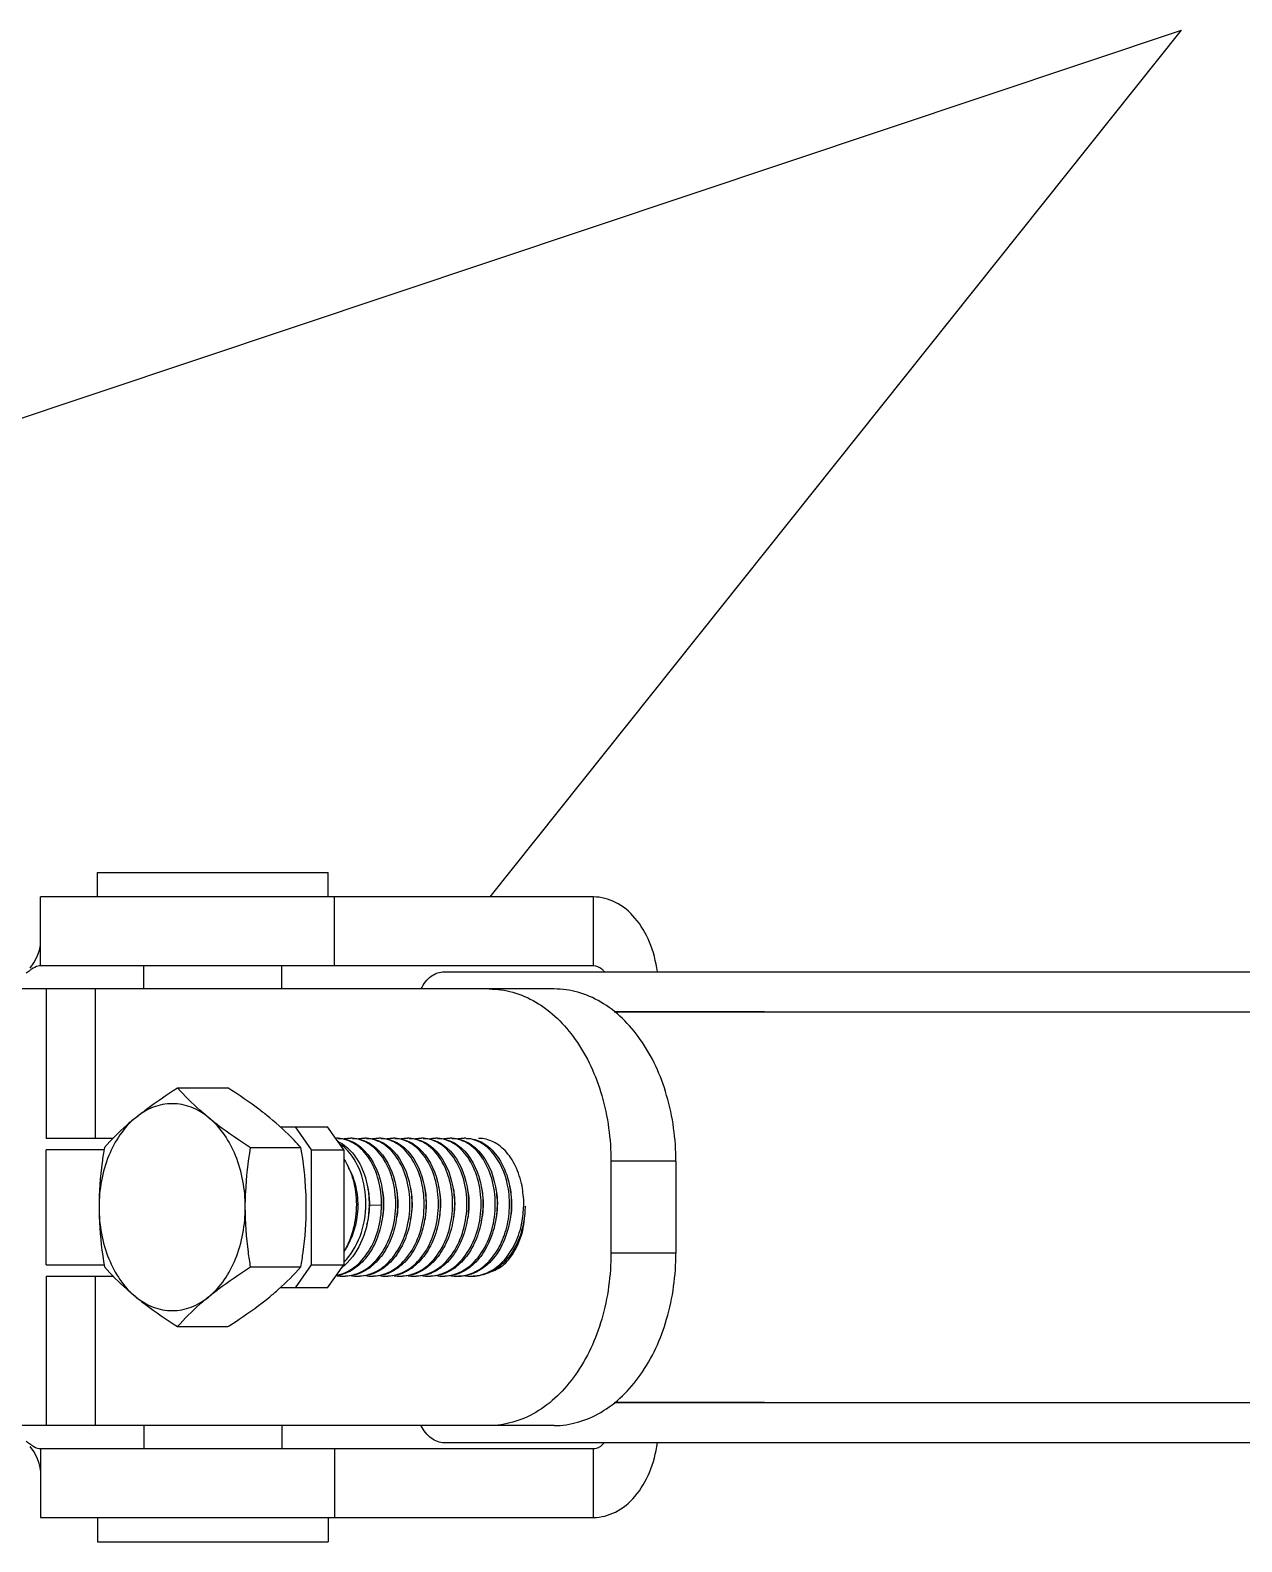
# Model space of a CAD drawing. Extents: x 27938 to 1507990, y 110129 to 923079.
# Drawn here: x 670192 to 671055, y 357955 to 359031 of the extents above; entities that cross this region are included whole.
import ezdxf

# ---------------------------------------------------------------- set-up
doc = ezdxf.new("R2010")
doc.units = 0
doc.header["$LTSCALE"] = 1000
doc.header["$MEASUREMENT"] = 0
doc.styles.get("Standard").update_dxf_attribs({"font": 'gbenor.shx', "bigfont": 'gbcbig.shx'})
doc.dimstyles.get("Standard").update_dxf_attribs({"dimtxt": 0.18, "dimasz": 0.18, "dimexe": 0.18, "dimexo": 0.0625, "dimgap": 0.09, "dimtad": 0, "dimtih": 1, "dimtoh": 1, "dimdec": 4, "dimzin": 0, "dimdsep": 46, "dimtxsty": 'Standard', "dimcen": 0.09, "dimadec": 0, "dimazin": 0, "dimtfac": 1, "dimtdec": 4, "dimtofl": 0, "dimtmove": 0, "dimatfit": 3, "dimfxl": 1, "dimtolj": 1, "dimtzin": 0, "dimarcsym": 0})

msp = doc.modelspace()

# ---------------------------------------------------------------- linework, layer by layer
for p, q in [((670240.3, 358413.7), (670240.3, 358431)), ((670240.3, 358431), (670404.5, 358431)), ((670404.5, 358413.7), (670404.5, 358431)), ((670199.7, 358364.6), (670199.7, 358413.7)), ((670593.4, 358413.7), (670199.7, 358413.7)), ((670409.1, 358364.6), (670409.1, 358413.7)), ((670593.4, 358364.6), (670593.4, 358413.7)), ((670593.4, 358364.6), (670199.7, 358364.6)), ((670273.3, 358348.2), (670273.3, 358364.6)), ((670371.5, 358348.2), (670371.5, 358364.6)), ((670487.2, 358360.5), (672941, 358360.5)), ((670519, 358348.2), (670144, 358348.2)), ((670203.8, 358348.2), (670203.8, 358241.9)), ((670238.6, 358348.2), (670238.6, 358241.9)), ((670565.3, 358348.2), (670519, 358348.2)), ((670608.1, 358331.9), (672656.6, 358331.9)), ((670715, 358331.9), (670608.5, 358331.9)), ((670297.2, 358277.9), (670333.1, 358277.9)), ((670251.4, 358241.9), (670203.8, 358241.9)), ((670370.4, 358250.1), (670404, 358250.1)), ((670380.9, 358250.1), (670392.4, 358233.8)), ((670415.6, 358233.8), (670404, 358250.1)), ((670203.8, 358152), (670203.8, 358233.8)), ((670245, 358233.8), (670203.8, 358233.8)), ((670349.3, 358235.4), (670385.1, 358235.4)), ((670392.4, 358233.8), (670392.4, 358152)), ((670392.4, 358233.8), (670415.6, 358233.8)), ((670415.6, 358233.8), (670415.6, 358152)), ((670605.7, 358225.6), (670605.7, 358160.2)), ((670652, 358225.6), (670605.7, 358225.6)), ((670652, 358225.6), (670652, 358160.2)), ((670433.8, 358194.1), (670433.6, 358194.1)), ((670442.5, 358194.3), (670433.8, 358194.1)), ((670652, 358160.2), (670605.7, 358160.2)), ((670203.8, 358152), (670245, 358152)), ((670349.3, 358150.4), (670385.1, 358150.4)), ((670392.4, 358152), (670380.9, 358135.6)), ((670392.4, 358152), (670415.6, 358152)), ((670404, 358135.6), (670415.6, 358152)), ((670529, 358153.1), (670529, 358153.1)), ((670203.8, 358143.8), (670203.8, 358037.5)), ((670203.8, 358143.8), (670251.4, 358143.8)), ((670238.6, 358143.8), (670238.6, 358037.5)), ((670404, 358135.6), (670370.4, 358135.6)), ((670297.2, 358107.9), (670333.1, 358107.9)), ((670608.1, 358053.9), (672656.6, 358053.9)), ((670715, 358053.9), (670608.5, 358053.9)), ((670519, 358037.5), (670144, 358037.5)), ((670273.3, 358037.5), (670273.3, 358021.1)), ((670371.5, 358037.5), (670371.5, 358021.1)), ((670565.3, 358037.5), (670519, 358037.5)), ((670199.7, 358021.1), (670199.7, 357972.1)), ((670199.7, 358021.1), (670593.4, 358021.1)), ((670409.1, 358021.1), (670409.1, 357972.1)), ((672941, 358025.2), (670487.2, 358025.2)), ((670593.4, 357972.1), (670593.4, 358021.1)), ((670199.7, 357972.1), (670593.4, 357972.1)), ((670240.3, 357972.1), (670240.3, 357954.8)), ((670404.5, 357972.1), (670404.5, 357954.8)), ((670240.3, 357954.8), (670404.5, 357954.8))]:
    msp.add_line(p, q)
for points in [[(670192.4, 358363.1), (670194.9, 358366.8), (670197.3, 358371.3), (670198.7, 358375.1), (670199.5, 358378), (670199.7, 358379.8), (670199.7, 358380.2)], [(670199.7, 358005.5), (670199.7, 358006), (670199.5, 358007.7), (670198.7, 358010.6), (670197.3, 358014.5), (670194.9, 358019), (670192.4, 358022.7)]]:
    msp.add_lwpolyline(points)
for centre, radius, start, end in [((670209.7, 358337.8), 29.3, 123.7883, 124.1887), ((670410.3, 358219.7), 22.2, 90.0002, 91.1523), ((670410.3, 358219.7), 22.3, 86.7942, 89.9978), ((670420.4, 358219.3), 22.6, 90.048, 101.3296), ((670420.4, 358219.7), 22.3, 86.7948, 89.9978), ((670430.5, 358219.3), 22.6, 90.0486, 101.3889), ((670430.5, 358219.7), 22.3, 86.7953, 89.9977), ((670440.6, 358219.3), 22.6, 90.0485, 101.3698), ((670440.6, 358219.7), 22.3, 86.7955, 89.9977), ((670450.8, 358219.3), 22.6, 90.0482, 101.3466), ((670450.7, 358219.7), 22.3, 86.7949, 89.9977), ((670460.9, 358219.3), 22.6, 90.0488, 101.4019), ((670460.9, 358219.7), 22.3, 86.7954, 89.9977), ((670471, 358219.3), 22.6, 90.0485, 101.3836), ((670471, 358219.7), 22.3, 86.7954, 89.9977), ((670481.1, 358219.3), 22.6, 90.0523, 102.1493), ((670481.1, 358219.7), 22.3, 86.795, 89.9977), ((670491.2, 358219.3), 22.6, 90.0489, 101.4175), ((670491.2, 358219.7), 22.3, 86.7955, 89.9977), ((670501.4, 358219.3), 22.6, 90.0481, 101.3388), ((670501.3, 358219.7), 22.3, 86.795, 89.9978), ((670476.8, 358195.3), 66.8, 4.1257, 9.4027), ((670474.6, 358195.1), 69.1, 358.1063, 4.1306), ((670364.4, 358195.2), 69.2, 359.1399, 359.3167), ((670375.7, 358195.1), 58.1, 358.9629, 359.1986), ((670475, 358195.1), 68.6, 347.2993, 358.0279), ((670474.3, 358195.1), 69.3, 357.9987, 358.1134), ((670475.7, 358195.1), 69.2, 351.1719, 358.0614), ((670475.7, 358195.1), 69.2, 358.0532, 358.7181), ((670407, 358195), 57.1, 348.7877, 350.256), ((670457.8, 358194.9), 57, 347.8843, 350.3195), ((670467.8, 358195), 57.1, 349.0131, 350.0068), ((670478.3, 358194.7), 66.6, 344.3304, 351.1869), ((670477.4, 358189.4), 66.9, 348.6166, 355.814), ((670480.5, 358194.1), 64.3, 344.0044, 344.2949), ((670392, 358179.5), 36.9, 307.5195, 310.6239), ((670415.3, 358170.9), 27.1, 260.5385, 269.971), ((670415.3, 358170.6), 26.8, 270.0015, 272.6678), ((670425.5, 358170.9), 27.1, 260.5775, 269.9713), ((670425.4, 358170.6), 26.8, 270.0015, 272.6681), ((670435.6, 358170.9), 27.1, 260.4983, 269.9708), ((670435.6, 358170.6), 26.8, 270.0015, 272.6677), ((670445.7, 358170.9), 27.1, 260.3354, 269.9695), ((670445.7, 358170.6), 26.8, 270.0015, 272.668), ((670455.8, 358170.9), 27.1, 260.555, 269.9711), ((670455.8, 358170.6), 26.8, 270.0015, 272.6678), ((670465.9, 358170.9), 27.1, 260.5143, 269.9708), ((670465.9, 358170.6), 26.8, 270.0015, 272.6677), ((670476.1, 358170.9), 27.1, 260.5593, 269.9712), ((670476, 358170.6), 26.8, 270.0015, 272.668), ((670486.2, 358170.9), 27.1, 260.4778, 269.9708), ((670486.2, 358170.6), 26.8, 270.0015, 272.6677), ((670496.3, 358170.9), 27.1, 260.5247, 269.9709), ((670496.3, 358170.6), 26.8, 270.0015, 272.6677), ((670506.4, 358170.9), 27.1, 260.5751, 269.9713), ((670506.4, 358170.6), 26.8, 270.0015, 272.6681), ((670209.7, 358047.9), 29.3, 235.8113, 236.2117)]:
    msp.add_arc(centre, radius, start, end)
for points, knots in [([(670638.8, 358360.5), (670637.8, 358367.7), (670634.3, 358381.4), (670624.2, 358398.8), (670610.1, 358410.7), (670598.7, 358413.7), (670593.4, 358413.7)], [0, 0, 0, 0, 0.287892, 0.552013, 0.786654, 1, 1, 1, 1]), ([(670193.2, 358362.1), (670192.9, 358361.9), (670191.7, 358361), (670190.5, 358360.1), (670189.6, 358359.4)], [0, 0, 0, 0, 0.231104, 1, 1, 1, 1]), ([(670199.7, 358364.6), (670199.2, 358364.6), (670196.9, 358364.4), (670194.9, 358363.2), (670193.4, 358362.2)], [0, 0, 0, 0, 0.222245, 1, 1, 1, 1]), ([(670470.6, 358348.3), (670472.3, 358351.8), (670476.7, 358357.8), (670483.9, 358360.5), (670487.2, 358360.5)], [0, 0, 0, 0, 0.538137, 1, 1, 1, 1]), ([(670600.9, 358360.6), (670600.4, 358361.2), (670598.4, 358363.3), (670595.5, 358364.6), (670593.4, 358364.6)], [0, 0, 0, 0, 0.274002, 1, 1, 1, 1]), ([(670519, 358348.2), (670524.7, 358348.2), (670536.4, 358346.6), (670559, 358336.7), (670583.5, 358312.2), (670601.6, 358272), (670605.7, 358241.4), (670605.7, 358225.6)], [0, 0, 0, 0, 0.103597, 0.210948, 0.445697, 0.712571, 1, 1, 1, 1]), ([(670652, 358225.6), (670652, 358241.4), (670647.8, 358272), (670629.8, 358312.2), (670605.3, 358336.7), (670582.6, 358346.6), (670571, 358348.2), (670565.3, 358348.2)], [0, 0, 0, 0, 0.287429, 0.554303, 0.789052, 0.896403, 1, 1, 1, 1]), ([(670267.5, 358256.6), (670269.7, 358258.4), (670279.3, 358266), (670289.4, 358272.8), (670297.2, 358277.9)], [0, 0, 0, 0, 0.237123, 1, 1, 1, 1]), ([(670319.5, 358256.6), (670317.4, 358258.4), (670309.5, 358265), (670302.2, 358272.3), (670297.2, 358277.9)], [0, 0, 0, 0, 0.268858, 1, 1, 1, 1]), ([(670362.9, 358256.6), (670360.6, 358258.4), (670351, 358266), (670340.9, 358272.8), (670333.1, 358277.9)], [0, 0, 0, 0, 0.237123, 1, 1, 1, 1]), ([(670319.5, 358256.6), (670315.8, 358259.7), (670307.5, 358264.7), (670293.5, 358267.4), (670279.4, 358264.7), (670271.2, 358259.7), (670267.5, 358256.6)], [0, 0, 0, 0, 0.257487, 0.5, 0.742513, 1, 1, 1, 1]), ([(670267.5, 358256.6), (670258.9, 358249.7), (670245.5, 358229), (670241.4, 358205.4), (670241.4, 358192.9)], [0, 0, 0, 0, 0.468341, 1, 1, 1, 1]), ([(670267.5, 358256.6), (670265.3, 358254.9), (670257.5, 358248.2), (670250.2, 358241), (670245.2, 358235.4)], [0, 0, 0, 0, 0.268858, 1, 1, 1, 1]), ([(670319.5, 358256.6), (670321.7, 358254.8), (670331.3, 358247.3), (670341.5, 358240.4), (670349.3, 358235.4)], [0, 0, 0, 0, 0.237123, 1, 1, 1, 1]), ([(670345.5, 358192.9), (670345.5, 358205.4), (670341.5, 358229), (670328, 358249.7), (670319.5, 358256.6)], [0, 0, 0, 0, 0.531659, 1, 1, 1, 1]), ([(670385.1, 358235.4), (670383.5, 358237.1), (670376.6, 358244.7), (670369, 358251.6), (670362.9, 358256.6)], [0, 0, 0, 0, 0.2325, 1, 1, 1, 1]), ([(670411.5, 358241.9), (670414.5, 358241.9), (670420.7, 358240.7), (670425.9, 358237.2), (670428.3, 358235.1)], [0, 0, 0, 0, 0.482388, 1, 1, 1, 1]), ([(670421.7, 358241.9), (670424.6, 358241.9), (670430.8, 358240.7), (670436, 358237.2), (670438.4, 358235.1)], [0, 0, 0, 0, 0.482394, 1, 1, 1, 1]), ([(670431.8, 358241.9), (670434.7, 358241.9), (670440.9, 358240.7), (670446.2, 358237.2), (670448.6, 358235.1)], [0, 0, 0, 0, 0.48237, 1, 1, 1, 1]), ([(670441.9, 358241.9), (670444.9, 358241.9), (670451, 358240.7), (670456.3, 358237.2), (670458.7, 358235.1)], [0, 0, 0, 0, 0.482394, 1, 1, 1, 1]), ([(670452, 358241.9), (670455, 358241.9), (670461.2, 358240.7), (670466.4, 358237.2), (670468.8, 358235.1)], [0, 0, 0, 0, 0.482382, 1, 1, 1, 1]), ([(670462.1, 358241.9), (670465.1, 358241.9), (670471.3, 358240.7), (670476.5, 358237.2), (670478.9, 358235.1)], [0, 0, 0, 0, 0.482371, 1, 1, 1, 1]), ([(670472.2, 358241.9), (670475.2, 358241.9), (670481.4, 358240.7), (670486.6, 358237.2), (670489, 358235.1)], [0, 0, 0, 0, 0.482397, 1, 1, 1, 1]), ([(670482.4, 358241.9), (670485.3, 358241.9), (670491.5, 358240.7), (670496.8, 358237.2), (670499.2, 358235.1)], [0, 0, 0, 0, 0.482371, 1, 1, 1, 1]), ([(670492.5, 358241.9), (670495.4, 358241.9), (670501.6, 358240.7), (670506.9, 358237.2), (670509.3, 358235.1)], [0, 0, 0, 0, 0.48238, 1, 1, 1, 1]), ([(670502.6, 358241.9), (670504.8, 358241.9), (670509.2, 358241.3), (670517.9, 358237.3), (670527.2, 358227.4), (670533.7, 358211.4), (670535.6, 358192.8), (670532.5, 358174.2), (670524.6, 358158.1), (670512.6, 358146.7), (670502.3, 358143.8), (670497.5, 358143.8)], [0, 0, 0, 0, 0.049449, 0.100956, 0.214949, 0.346477, 0.489675, 0.634208, 0.769827, 0.890789, 1, 1, 1, 1]), ([(670542.8, 358206.2), (670541.9, 358211.1), (670539.3, 358220.4), (670532.3, 358232.1), (670522.7, 358240), (670515.1, 358241.9), (670511.5, 358241.9)], [0, 0, 0, 0, 0.291651, 0.555731, 0.788679, 1, 1, 1, 1]), ([(670245.2, 358235.4), (670244.6, 358231.9), (670242.5, 358217.8), (670241.4, 358203.6), (670241.4, 358192.9)], [0, 0, 0, 0, 0.248681, 1, 1, 1, 1]), ([(670345.5, 358192.9), (670345.5, 358196.5), (670345.9, 358210.7), (670347.5, 358224.9), (670349.3, 358235.4)], [0, 0, 0, 0, 0.251248, 1, 1, 1, 1]), ([(670388.9, 358192.9), (670388.9, 358196.5), (670388.6, 358210.7), (670386.9, 358224.9), (670385.1, 358235.4)], [0, 0, 0, 0, 0.251248, 1, 1, 1, 1]), ([(670428.3, 358235.1), (670434.9, 358229.3), (670441.6, 358216.2), (670444.2, 358197.6), (670443.1, 358182.4), (670438.8, 358168.1), (670431.5, 358156.1), (670421.8, 358147.5), (670413.9, 358144.6), (670410.1, 358144.1)], [0, 0, 0, 0, 0.238806, 0.375378, 0.515068, 0.651187, 0.778286, 0.893865, 1, 1, 1, 1]), ([(670442.5, 358194.3), (670442.5, 358200.3), (670441.2, 358212), (670434.8, 358227.3), (670424.7, 358238.4), (670415.7, 358241.7), (670411.5, 358241.9)], [0, 0, 0, 0, 0.291821, 0.560232, 0.794326, 1, 1, 1, 1]), ([(670411.6, 358239.6), (670412.1, 358239.3), (670414.5, 358238.1), (670416.7, 358236.5), (670418.2, 358235.1)], [0, 0, 0, 0, 0.243018, 1, 1, 1, 1]), ([(670415.6, 358153.7), (670420.8, 358158.8), (670428.7, 358172.3), (670432.6, 358195.1), (670429.1, 358217.4), (670421.5, 358230.3), (670416.6, 358234.8)], [0, 0, 0, 0, 0.245715, 0.512956, 0.773315, 1, 1, 1, 1]), ([(670416.6, 358143.8), (670421.3, 358144.1), (670431.2, 358147.3), (670442.7, 358158.7), (670450.3, 358174.5), (670453.4, 358192.7), (670451.6, 358210.9), (670445.3, 358226.7), (670435.1, 358238.2), (670426, 358241.7), (670421.6, 358241.9)], [0, 0, 0, 0, 0.109411, 0.23076, 0.366314, 0.510391, 0.653213, 0.784895, 0.899597, 1, 1, 1, 1]), ([(670438.4, 358235.1), (670445.3, 358229.1), (670452.1, 358215.2), (670454.4, 358195.7), (670452.8, 358180), (670447.7, 358165.5), (670439.6, 358153.7), (670428.9, 358145.7), (670420.6, 358143.8), (670416.6, 358143.8)], [0, 0, 0, 0, 0.241302, 0.379446, 0.520006, 0.655788, 0.781304, 0.89482, 1, 1, 1, 1]), ([(670418.2, 358235.1), (670420.7, 358232.9), (670430.3, 358221.5), (670433.7, 358205.8), (670433.6, 358194.3)], [0, 0, 0, 0, 0.224306, 1, 1, 1, 1]), ([(670426.7, 358143.8), (670431.4, 358144.1), (670441.3, 358147.3), (670452.8, 358158.7), (670460.4, 358174.5), (670463.5, 358192.7), (670461.7, 358210.9), (670455.4, 358226.7), (670445.3, 358238.2), (670436.1, 358241.7), (670431.8, 358241.9)], [0, 0, 0, 0, 0.109411, 0.23076, 0.366309, 0.510386, 0.653207, 0.784895, 0.899597, 1, 1, 1, 1]), ([(670448.6, 358235.1), (670455.4, 358229.1), (670462.2, 358215.2), (670464.6, 358195.7), (670462.9, 358180), (670457.8, 358165.5), (670449.7, 358153.7), (670439, 358145.7), (670430.7, 358143.8), (670426.7, 358143.8)], [0, 0, 0, 0, 0.241317, 0.379461, 0.520014, 0.655792, 0.781306, 0.894819, 1, 1, 1, 1]), ([(670436.8, 358143.8), (670441.5, 358144.1), (670451.4, 358147.3), (670462.9, 358158.7), (670470.6, 358174.5), (670473.6, 358192.7), (670471.8, 358210.9), (670465.5, 358226.7), (670455.4, 358238.2), (670446.2, 358241.7), (670441.9, 358241.9)], [0, 0, 0, 0, 0.109414, 0.230763, 0.366316, 0.510389, 0.653208, 0.784892, 0.899594, 1, 1, 1, 1]), ([(670458.7, 358235.1), (670465.5, 358229.1), (670472.4, 358215.2), (670474.7, 358195.7), (670473, 358180), (670468, 358165.5), (670459.8, 358153.7), (670449.2, 358145.7), (670440.8, 358143.8), (670436.8, 358143.8)], [0, 0, 0, 0, 0.24129, 0.379435, 0.519998, 0.655783, 0.781305, 0.89482, 1, 1, 1, 1]), ([(670446.9, 358143.8), (670451.6, 358144.1), (670461.6, 358147.3), (670473.1, 358158.7), (670480.7, 358174.5), (670483.7, 358192.7), (670482, 358210.9), (670475.7, 358226.7), (670465.5, 358238.2), (670456.3, 358241.7), (670452, 358241.9)], [0, 0, 0, 0, 0.109411, 0.230759, 0.366311, 0.510389, 0.653212, 0.784896, 0.899598, 1, 1, 1, 1]), ([(670468.8, 358235.1), (670475.6, 358229.1), (670482.5, 358215.2), (670484.8, 358195.7), (670483.2, 358180), (670478.1, 358165.5), (670469.9, 358153.7), (670459.3, 358145.7), (670450.9, 358143.8), (670446.9, 358143.8)], [0, 0, 0, 0, 0.241312, 0.379455, 0.520012, 0.655791, 0.781305, 0.89482, 1, 1, 1, 1]), ([(670457.1, 358143.8), (670461.8, 358144.1), (670471.7, 358147.3), (670483.2, 358158.7), (670490.8, 358174.5), (670493.8, 358192.7), (670492.1, 358210.9), (670485.8, 358226.7), (670475.6, 358238.2), (670466.4, 358241.7), (670462.1, 358241.9)], [0, 0, 0, 0, 0.109413, 0.230762, 0.36631, 0.510386, 0.653205, 0.784893, 0.899595, 1, 1, 1, 1]), ([(670478.9, 358235.1), (670485.7, 358229.1), (670492.6, 358215.2), (670494.9, 358195.7), (670493.3, 358180), (670488.2, 358165.5), (670480, 358153.7), (670469.4, 358145.7), (670461, 358143.8), (670457.1, 358143.8)], [0, 0, 0, 0, 0.241314, 0.379459, 0.520012, 0.655791, 0.781307, 0.89482, 1, 1, 1, 1]), ([(670467.2, 358143.8), (670471.9, 358144.1), (670481.8, 358147.3), (670493.3, 358158.7), (670500.9, 358174.5), (670504, 358192.7), (670502.2, 358210.9), (670495.9, 358226.7), (670485.7, 358238.2), (670476.6, 358241.7), (670472.2, 358241.9)], [0, 0, 0, 0, 0.109413, 0.230763, 0.366317, 0.51039, 0.65321, 0.784893, 0.899595, 1, 1, 1, 1]), ([(670489, 358235.1), (670495.9, 358229.1), (670502.7, 358215.2), (670505, 358195.7), (670503.4, 358180), (670498.3, 358165.5), (670490.2, 358153.7), (670479.5, 358145.7), (670471.2, 358143.8), (670467.2, 358143.8)], [0, 0, 0, 0, 0.241291, 0.379436, 0.519999, 0.655783, 0.781305, 0.89482, 1, 1, 1, 1]), ([(670477.3, 358143.8), (670482, 358144.1), (670491.9, 358147.3), (670503.4, 358158.7), (670511, 358174.5), (670514.1, 358192.7), (670512.3, 358210.9), (670506, 358226.7), (670495.9, 358238.2), (670486.7, 358241.7), (670482.3, 358241.9)], [0, 0, 0, 0, 0.10941, 0.230759, 0.36631, 0.510388, 0.653211, 0.784896, 0.899598, 1, 1, 1, 1]), ([(670499.2, 358235.1), (670506, 358229.1), (670512.8, 358215.2), (670515.2, 358195.7), (670513.5, 358180), (670508.4, 358165.5), (670500.3, 358153.7), (670489.6, 358145.7), (670481.3, 358143.8), (670477.3, 358143.8)], [0, 0, 0, 0, 0.241321, 0.379464, 0.520018, 0.655795, 0.781306, 0.894819, 1, 1, 1, 1]), ([(670487.4, 358143.8), (670492.1, 358144.1), (670502, 358147.3), (670513.5, 358158.7), (670521.2, 358174.5), (670524.2, 358192.7), (670522.4, 358210.9), (670516.1, 358226.7), (670506, 358238.2), (670496.8, 358241.7), (670492.5, 358241.9)], [0, 0, 0, 0, 0.109414, 0.230762, 0.366312, 0.510386, 0.653204, 0.784891, 0.899595, 1, 1, 1, 1]), ([(670509.3, 358235.1), (670516.1, 358229.1), (670522.9, 358215.2), (670525.3, 358195.7), (670523.6, 358180), (670518.5, 358165.5), (670510.4, 358153.7), (670499.7, 358145.7), (670491.4, 358143.8), (670487.4, 358143.8)], [0, 0, 0, 0, 0.241301, 0.379446, 0.520004, 0.655787, 0.781306, 0.894819, 1, 1, 1, 1]), ([(670497.5, 358143.8), (670501.5, 358144), (670509.6, 358146.3), (670519.9, 358154.4), (670527.8, 358166.3), (670532.6, 358180.6), (670534.1, 358196.1), (670531.7, 358215.3), (670525, 358228.9), (670518.4, 358234.9)], [0, 0, 0, 0, 0.105385, 0.219488, 0.34542, 0.481197, 0.621395, 0.759049, 1, 1, 1, 1]), ([(670518.4, 358234.9), (670516.1, 358236.9), (670511.2, 358240.3), (670505.4, 358241.7), (670502.6, 358241.9)], [0, 0, 0, 0, 0.517722, 1, 1, 1, 1]), ([(670415.7, 358227.1), (670418.6, 358222.6), (670423.1, 358212), (670426, 358189.2), (670421.7, 358171.2), (670415.6, 358161.4)], [0, 0, 0, 0, 0.237857, 0.495496, 1, 1, 1, 1]), ([(670418.8, 358221.2), (670421.3, 358216.9), (670424.8, 358207.2), (670426.6, 358186.7), (670422, 358170.7), (670416.1, 358162.2)], [0, 0, 0, 0, 0.239537, 0.497847, 1, 1, 1, 1]), ([(670432.3, 358208.3), (670432.5, 358207.2), (670433.5, 358202.6), (670433.9, 358197.9), (670433.8, 358194.3)], [0, 0, 0, 0, 0.245441, 1, 1, 1, 1]), ([(670442.7, 358206.8), (670443.1, 358205), (670444.2, 358197.9), (670444, 358190.6), (670443.1, 358185.3)], [0, 0, 0, 0, 0.24614, 1, 1, 1, 1]), ([(670452.8, 358206.8), (670453.2, 358205.1), (670454.4, 358198), (670454.1, 358190.6), (670453.2, 358185.3)], [0, 0, 0, 0, 0.246098, 1, 1, 1, 1]), ([(670462.9, 358207.3), (670463.3, 358205.5), (670464.5, 358198.2), (670464.3, 358190.8), (670463.3, 358185.3)], [0, 0, 0, 0, 0.245865, 1, 1, 1, 1]), ([(670472.9, 358207.8), (670473.3, 358205.8), (670474.7, 358197.7), (670474.3, 358189.2), (670473, 358183.1)], [0, 0, 0, 0, 0.245825, 1, 1, 1, 1]), ([(670482.9, 358208.2), (670483.3, 358206.3), (670484.8, 358198.5), (670484.5, 358190.4), (670483.4, 358184.5)], [0, 0, 0, 0, 0.2454, 1, 1, 1, 1]), ([(670493.3, 358206.9), (670493.7, 358205.2), (670494.8, 358197.9), (670494.6, 358190.5), (670493.6, 358185.1)], [0, 0, 0, 0, 0.246065, 1, 1, 1, 1]), ([(670503.5, 358206.7), (670503.8, 358205), (670505, 358197.9), (670504.7, 358190.6), (670503.8, 358185.2)], [0, 0, 0, 0, 0.246155, 1, 1, 1, 1]), ([(670513.5, 358206.9), (670513.9, 358205.2), (670515.1, 358198), (670514.9, 358190.7), (670513.9, 358185.4)], [0, 0, 0, 0, 0.246058, 1, 1, 1, 1]), ([(670523.5, 358207.5), (670523.9, 358205.7), (670525.2, 358198.3), (670525, 358190.6), (670524, 358185)], [0, 0, 0, 0, 0.245788, 1, 1, 1, 1]), ([(670533.6, 358207.9), (670534, 358206), (670535.4, 358198.1), (670535.1, 358190), (670533.9, 358184.1)], [0, 0, 0, 0, 0.245648, 1, 1, 1, 1]), ([(670241.4, 358192.9), (670241.4, 358189.3), (670241.8, 358175.1), (670243.5, 358160.9), (670245.2, 358150.4)], [0, 0, 0, 0, 0.251248, 1, 1, 1, 1]), ([(670241.4, 358192.9), (670241.4, 358180.4), (670245.5, 358156.7), (670258.9, 358136.1), (670267.5, 358129.1)], [0, 0, 0, 0, 0.531659, 1, 1, 1, 1]), ([(670319.5, 358129.1), (670328, 358136.1), (670341.5, 358156.7), (670345.5, 358180.4), (670345.5, 358192.9)], [0, 0, 0, 0, 0.468341, 1, 1, 1, 1]), ([(670349.3, 358150.4), (670348.7, 358153.9), (670346.6, 358167.9), (670345.5, 358182.2), (670345.5, 358192.9)], [0, 0, 0, 0, 0.248681, 1, 1, 1, 1]), ([(670385.1, 358150.4), (670385.7, 358153.9), (670387.8, 358167.9), (670388.9, 358182.2), (670388.9, 358192.9)], [0, 0, 0, 0, 0.248681, 1, 1, 1, 1]), ([(670410.2, 358144.3), (670414.7, 358145.1), (670423.9, 358149.5), (670434.1, 358161.3), (670440.8, 358176.8), (670442.4, 358188.4), (670442.5, 358194.3)], [0, 0, 0, 0, 0.215857, 0.456017, 0.721227, 1, 1, 1, 1]), ([(670433.6, 358194.1), (670433.5, 358185.9), (670430.5, 358170.1), (670421.6, 358156.4), (670416, 358151.5)], [0, 0, 0, 0, 0.525716, 1, 1, 1, 1]), ([(670507.6, 358143.8), (670511.5, 358144), (670519.6, 358146.2), (670529.8, 358154.3), (670537.7, 358165.9), (670540.9, 358175.1), (670542, 358180)], [0, 0, 0, 0, 0.219273, 0.456424, 0.717944, 1, 1, 1, 1]), ([(670542.3, 358176.4), (670541.7, 358174.1), (670538.7, 358165.6), (670533.8, 358157.7), (670529, 358153.1)], [0, 0, 0, 0, 0.264817, 1, 1, 1, 1]), ([(670529.8, 358152.3), (670531.3, 358153.7), (670537.4, 358160.7), (670541.2, 358169.4), (670543, 358176.2)], [0, 0, 0, 0, 0.23319, 1, 1, 1, 1]), ([(670605.7, 358160.2), (670605.7, 358144.4), (670601.6, 358113.7), (670583.5, 358073.5), (670559, 358049.1), (670536.4, 358039.2), (670524.7, 358037.5), (670519, 358037.5)], [0, 0, 0, 0, 0.287429, 0.554303, 0.789052, 0.896403, 1, 1, 1, 1]), ([(670565.3, 358037.5), (670571, 358037.5), (670582.6, 358039.2), (670605.3, 358049.1), (670629.8, 358073.5), (670647.8, 358113.7), (670652, 358144.4), (670652, 358160.2)], [0, 0, 0, 0, 0.103597, 0.210948, 0.445697, 0.712571, 1, 1, 1, 1]), ([(670267.5, 358129.1), (670265.3, 358130.9), (670257.5, 358137.5), (670250.2, 358144.8), (670245.2, 358150.4)], [0, 0, 0, 0, 0.268858, 1, 1, 1, 1]), ([(670319.5, 358129.1), (670321.7, 358131), (670331.3, 358138.5), (670341.5, 358145.4), (670349.3, 358150.4)], [0, 0, 0, 0, 0.237123, 1, 1, 1, 1]), ([(670362.9, 358129.1), (670365, 358130.9), (670372.8, 358137.5), (670380.1, 358144.8), (670385.1, 358150.4)], [0, 0, 0, 0, 0.268858, 1, 1, 1, 1]), ([(670529, 358153.1), (670526, 358150.2), (670519.4, 358145.6), (670511.5, 358143.8), (670507.7, 358143.8)], [0, 0, 0, 0, 0.517736, 1, 1, 1, 1]), ([(670520.9, 358147.1), (670521.7, 358147.4), (670524.9, 358148.7), (670527.8, 358150.6), (670529.8, 358152.3)], [0, 0, 0, 0, 0.242775, 1, 1, 1, 1]), ([(670267.5, 358129.1), (670269.7, 358127.3), (670279.3, 358119.8), (670289.4, 358112.9), (670297.2, 358107.9)], [0, 0, 0, 0, 0.237123, 1, 1, 1, 1]), ([(670267.5, 358129.1), (670271.2, 358126.1), (670279.4, 358121.1), (670293.5, 358118.4), (670307.5, 358121.1), (670315.8, 358126.1), (670319.5, 358129.1)], [0, 0, 0, 0, 0.257487, 0.5, 0.742513, 1, 1, 1, 1]), ([(670319.5, 358129.1), (670317.4, 358127.4), (670309.5, 358120.8), (670302.2, 358113.5), (670297.2, 358107.9)], [0, 0, 0, 0, 0.268858, 1, 1, 1, 1]), ([(670333.1, 358107.9), (670335.8, 358109.6), (670346, 358116.3), (670355.9, 358123.4), (670362.9, 358129.1)], [0, 0, 0, 0, 0.261287, 1, 1, 1, 1]), ([(670487.2, 358025.2), (670483.9, 358025.2), (670476.7, 358028), (670472.3, 358034), (670470.6, 358037.4)], [0, 0, 0, 0, 0.461863, 1, 1, 1, 1]), ([(670189.6, 358026.4), (670189.9, 358026.1), (670191.1, 358025.2), (670192.3, 358024.3), (670193.2, 358023.7)], [0, 0, 0, 0, 0.26918, 1, 1, 1, 1]), ([(670193.4, 358023.5), (670193.9, 358023.2), (670195.8, 358022), (670198.1, 358021.1), (670199.7, 358021.1)], [0, 0, 0, 0, 0.289589, 1, 1, 1, 1]), ([(670593.4, 357972.1), (670598.7, 357972.1), (670610.1, 357975.1), (670624.2, 357987), (670634.3, 358004.4), (670637.8, 358018), (670638.8, 358025.2)], [0, 0, 0, 0, 0.213346, 0.447987, 0.712108, 1, 1, 1, 1]), ([(670593.4, 358021.1), (670594, 358021.1), (670597, 358021.5), (670599.5, 358023.4), (670600.9, 358025.2)], [0, 0, 0, 0, 0.236834, 1, 1, 1, 1])]:
    msp.add_open_spline(points, degree=3, knots=knots)
for points in [[(670416.6, 358234.8), (670415.5, 358235.8), (670414.3, 358236.8), (670413, 358237.6)], [(670433.8, 358194.1), (670433.7, 358189.4), (670433.1, 358184.7), (670431.8, 358180.1)]]:
    msp.add_open_spline(points, degree=3)

# ---------------------------------------------------------------- leaders
for points in [[(670132.7, 358736.6), (671011.9, 359030.5)], [(670519.7, 358413.7), (671011.9, 359030.5)]]:
    msp.add_leader(points, dimstyle='Standard', override={"dimgap": 20})

doc.saveas('drawing.dxf')
